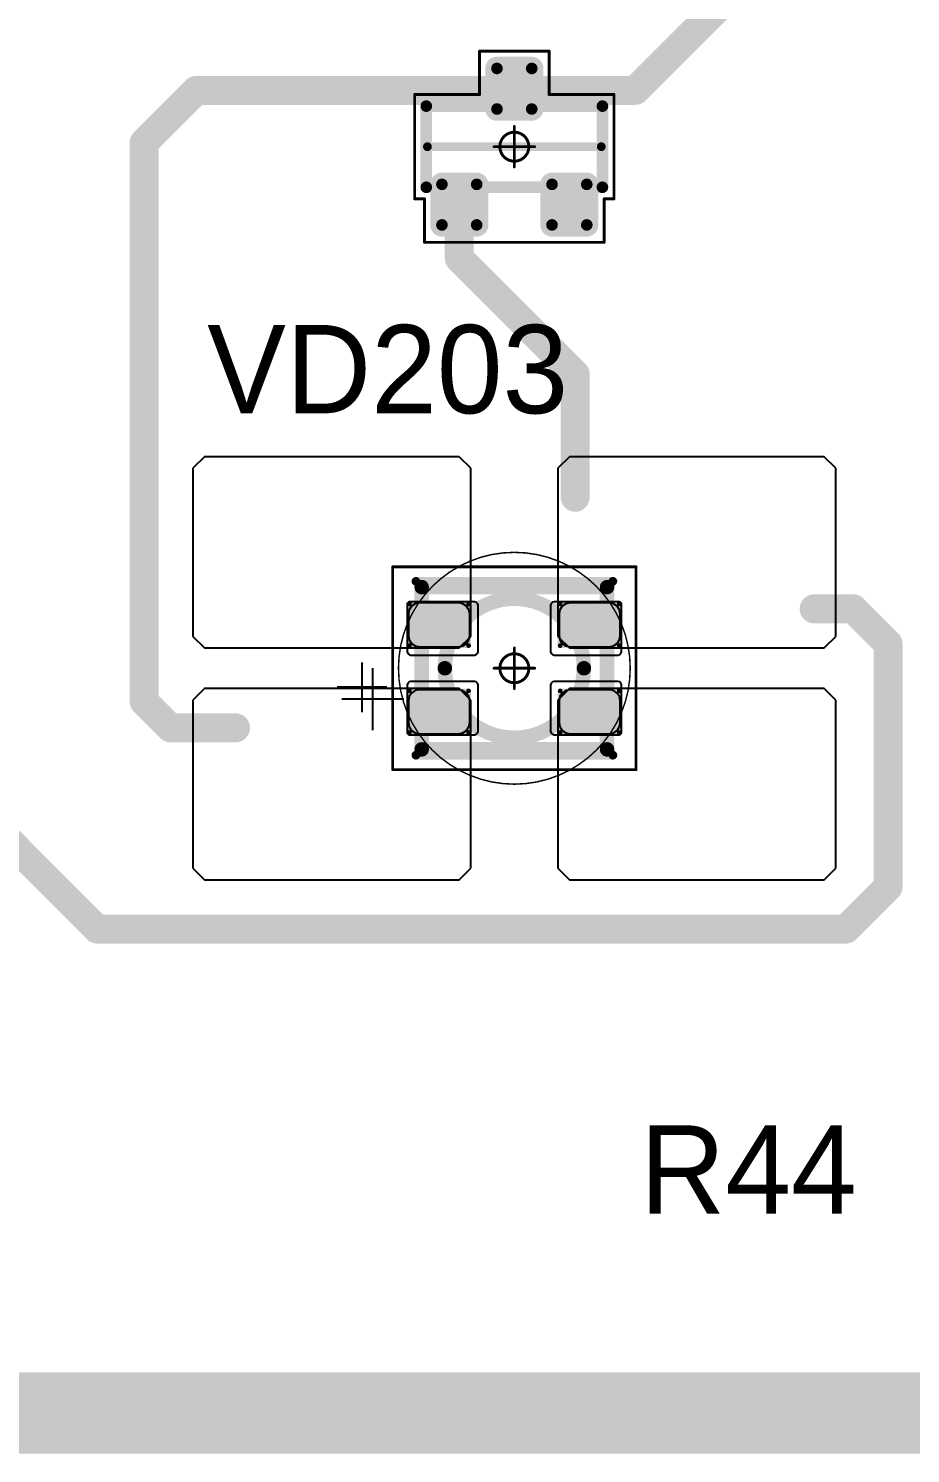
# Model space of a CAD drawing. Header units: millimetres. Extents: x 0 to 400, y 0 to 511.
# Drawn here: x 251.61 to 266.84, y 347.95 to 372.54 of the extents above; entities that cross this region are included whole.
import ezdxf

# ---------------------------------------------------------------- set-up
doc = ezdxf.new("R2010")
doc.units = ezdxf.units.MM
for name, color, linetype in [('Mechanical13', 56, 'Continuous'), ('Mechanical15', 56, 'Continuous'), ('Mechanical2', 216, 'Continuous'), ('TopLayer', 1, 'Continuous'), ('TopOverlay', 2, 'Continuous'), ('TopPaste', 8, 'Continuous'), ('TopSolder', 216, 'Continuous')]:
    doc.layers.add(name, color=color, linetype=linetype)

# ---------------------------------------------------------------- blocks, each defined once
blk = doc.blocks.new('SOT23_394')
at = {"layer": 'Mechanical13', "const_width": 0.2}
for points in [[(-0.7, 1.52), (0.7, 1.52)], [(-0.7, 1.52), (-0.7, -1.52)], [(0.7, 1.52), (0.7, -1.52)], [(-0.7, -1.52), (0.7, -1.52)]]:
    blk.add_lwpolyline(points, dxfattribs=at)
at = {"layer": 'Mechanical13', "const_width": 0.1}
for points in [[(-0.75, 1.52, 1), (-0.65, 1.52, 1)], [(-0.75, 1.52, 1), (-0.65, 1.52, 1)], [(0.65, 1.52, 1), (0.75, 1.52, 1)], [(0.65, 1.52, 1), (0.75, 1.52, 1)], [(-0.75, -1.52, 1), (-0.65, -1.52, 1)], [(-0.75, -1.52, 1), (-0.65, -1.52, 1)], [(0.65, -1.52, 1), (0.75, -1.52, 1)], [(0.65, -1.52, 1), (0.75, -1.52, 1)]]:
    blk.add_lwpolyline(points, format="xyb", close=True, dxfattribs=at)
at = {"layer": 'Mechanical15', "const_width": 0.05}
for points in [[(-0.9, 1.72), (-0.9, 1.55)], [(-0.9, 1.72), (0.9, 1.72)], [(0.9, 1.72), (0.9, 0.6)], [(-1.65, 1.55), (-1.65, -1.55)], [(-1.65, 1.55), (-0.9, 1.55)], [(0.9, 0.6), (1.65, 0.6)], [(1.65, 0.6), (1.65, -0.6)], [(0, 0.35), (0, -0.35)], [(-0.35, 0), (0.35, 0)], [(0.9, -0.6), (1.65, -0.6)], [(0.9, -0.6), (0.9, -1.72)], [(-1.65, -1.55), (-0.9, -1.55)], [(-0.9, -1.55), (-0.9, -1.72)], [(-0.9, -1.72), (0.9, -1.72)]]:
    blk.add_lwpolyline(points, dxfattribs=at)
at = {"layer": 'Mechanical15'}
for points, const_width in [([(-0.913, 1.72, 1), (-0.888, 1.72, 1)], 0.025), ([(-0.913, 1.72, 1), (-0.888, 1.72, 1)], 0.025), ([(0.888, 1.72, 1), (0.913, 1.72, 1)], 0.025), ([(0.888, 1.72, 1), (0.913, 1.72, 1)], 0.025), ([(-1.662, 1.55, 1), (-1.637, 1.55, 1)], 0.025), ([(-1.662, 1.55, 1), (-1.637, 1.55, 1)], 0.025), ([(-0.913, 1.55, 1), (-0.888, 1.55, 1)], 0.025), ([(-0.913, 1.55, 1), (-0.888, 1.55, 1)], 0.025), ([(0.888, 0.6, 1), (0.913, 0.6, 1)], 0.025), ([(0.888, 0.6, 1), (0.913, 0.6, 1)], 0.025), ([(1.637, 0.6, 1), (1.662, 0.6, 1)], 0.025), ([(1.637, 0.6, 1), (1.662, 0.6, 1)], 0.025), ([(0.25, 0, 1), (-0.25, 0, 1)], 0.05), ([(-0.012, 0.35, 1), (0.012, 0.35, 1)], 0.025), ([(-0.362, 0, 1), (-0.337, 0, 1)], 0.025), ([(-0.262, 0, 1), (-0.238, 0, 1)], 0.025), ([(0.238, 0, 1), (0.262, 0, 1)], 0.025), ([(0.337, 0, 1), (0.362, 0, 1)], 0.025), ([(-0.012, -0.35, 1), (0.012, -0.35, 1)], 0.025), ([(0.888, -0.6, 1), (0.913, -0.6, 1)], 0.025), ([(0.888, -0.6, 1), (0.913, -0.6, 1)], 0.025), ([(1.637, -0.6, 1), (1.662, -0.6, 1)], 0.025), ([(1.637, -0.6, 1), (1.662, -0.6, 1)], 0.025), ([(-1.662, -1.55, 1), (-1.637, -1.55, 1)], 0.025), ([(-1.662, -1.55, 1), (-1.637, -1.55, 1)], 0.025), ([(-0.913, -1.55, 1), (-0.888, -1.55, 1)], 0.025), ([(-0.913, -1.55, 1), (-0.888, -1.55, 1)], 0.025), ([(-0.913, -1.72, 1), (-0.888, -1.72, 1)], 0.025), ([(-0.913, -1.72, 1), (-0.888, -1.72, 1)], 0.025), ([(0.888, -1.72, 1), (0.913, -1.72, 1)], 0.025), ([(0.888, -1.72, 1), (0.913, -1.72, 1)], 0.025)]:
    blk.add_lwpolyline(points, format="xyb", close=True, dxfattribs=dict(at, const_width=const_width))
at = {"layer": 'TopLayer', "const_width": 0.1}
for points in [[(-1.4, 1.25, 1), (-1.3, 1.25, 1)], [(-0.7, 1.25, 1), (-0.6, 1.25, 1)], [(-1.4, 0.65, 1), (-1.3, 0.65, 1)], [(-0.7, 0.65, 1), (-0.6, 0.65, 1)], [(0.6, 0.3, 1), (0.7, 0.3, 1)], [(1.3, 0.3, 1), (1.4, 0.3, 1)], [(0.6, -0.3, 1), (0.7, -0.3, 1)], [(1.3, -0.3, 1), (1.4, -0.3, 1)], [(-1.4, -0.65, 1), (-1.3, -0.65, 1)], [(-0.7, -0.65, 1), (-0.6, -0.65, 1)], [(-1.4, -1.25, 1), (-1.3, -1.25, 1)], [(-0.7, -1.25, 1), (-0.6, -1.25, 1)]]:
    blk.add_lwpolyline(points, format="xyb", close=True, dxfattribs=at)
at = {"layer": 'TopLayer'}
for points in [[(-1.45, 1.25), (-1.45, 0.65), (-0.55, 1.25), (-0.55, 0.65)], [(-1.35, 1.35), (-1.35, 0.55), (-0.65, 1.35), (-0.65, 0.55)], [(0.55, 0.3), (0.55, -0.3), (1.45, 0.3), (1.45, -0.3)], [(0.65, 0.4), (0.65, -0.4), (1.35, 0.4), (1.35, -0.4)], [(-1.45, -0.65), (-1.45, -1.25), (-0.55, -0.65), (-0.55, -1.25)], [(-1.35, -0.55), (-1.35, -1.35), (-0.65, -0.55), (-0.65, -1.35)]]:
    blk.add_solid(points, dxfattribs=at)
at = {"layer": 'TopOverlay', "const_width": 0.15}
blk.add_lwpolyline([(0, 1.5), (0, -1.5)], dxfattribs=at)
at = {"layer": 'TopOverlay', "const_width": 0.075}
for points in [[(-0.038, 1.5, 1), (0.038, 1.5, 1)], [(-0.038, -1.5, 1), (0.038, -1.5, 1)]]:
    blk.add_lwpolyline(points, format="xyb", close=True, dxfattribs=at)
at = {"layer": 'TopPaste', "const_width": 0.075}
for points in [[(-1.387, 1.25, 1), (-1.313, 1.25, 1)], [(-0.687, 1.25, 1), (-0.613, 1.25, 1)], [(-1.387, 0.65, 1), (-1.313, 0.65, 1)], [(-0.687, 0.65, 1), (-0.613, 0.65, 1)], [(0.613, 0.3, 1), (0.687, 0.3, 1)], [(1.313, 0.3, 1), (1.387, 0.3, 1)], [(0.613, -0.3, 1), (0.687, -0.3, 1)], [(1.313, -0.3, 1), (1.387, -0.3, 1)], [(-1.387, -0.65, 1), (-1.313, -0.65, 1)], [(-0.687, -0.65, 1), (-0.613, -0.65, 1)], [(-1.387, -1.25, 1), (-1.313, -1.25, 1)], [(-0.687, -1.25, 1), (-0.613, -1.25, 1)]]:
    blk.add_lwpolyline(points, format="xyb", close=True, dxfattribs=at)
at = {"layer": 'TopPaste'}
for points in [[(-1.425, 1.25), (-1.425, 0.65), (-0.575, 1.25), (-0.575, 0.65)], [(-1.35, 1.325), (-1.35, 0.575), (-0.65, 1.325), (-0.65, 0.575)], [(0.575, 0.3), (0.575, -0.3), (1.425, 0.3), (1.425, -0.3)], [(0.65, 0.375), (0.65, -0.375), (1.35, 0.375), (1.35, -0.375)], [(-1.425, -0.65), (-1.425, -1.25), (-0.575, -0.65), (-0.575, -1.25)], [(-1.35, -0.575), (-1.35, -1.325), (-0.65, -0.575), (-0.65, -1.325)]]:
    blk.add_solid(points, dxfattribs=at)
at = {"layer": 'TopSolder', "const_width": 0.202}
for points in [[(-1.451, 1.25, 1), (-1.249, 1.25, 1)], [(-0.751, 1.25, 1), (-0.549, 1.25, 1)], [(-1.451, 0.65, 1), (-1.249, 0.65, 1)], [(-0.751, 0.65, 1), (-0.549, 0.65, 1)], [(0.549, 0.3, 1), (0.751, 0.3, 1)], [(1.249, 0.3, 1), (1.451, 0.3, 1)], [(0.549, -0.3, 1), (0.751, -0.3, 1)], [(1.249, -0.3, 1), (1.451, -0.3, 1)], [(-1.451, -0.65, 1), (-1.249, -0.65, 1)], [(-0.751, -0.65, 1), (-0.549, -0.65, 1)], [(-1.451, -1.25, 1), (-1.249, -1.25, 1)], [(-0.751, -1.25, 1), (-0.549, -1.25, 1)]]:
    blk.add_lwpolyline(points, format="xyb", close=True, dxfattribs=at)
at = {"layer": 'TopSolder'}
for points in [[(-1.552, 1.25), (-1.552, 0.65), (-0.448, 1.25), (-0.448, 0.65)], [(-1.35, 1.452), (-1.35, 0.448), (-0.65, 1.452), (-0.65, 0.448)], [(0.65, 0.502), (0.65, -0.502), (1.35, 0.502), (1.35, -0.502)], [(0.448, 0.3), (0.448, -0.3), (1.552, 0.3), (1.552, -0.3)], [(-1.35, -0.448), (-1.35, -1.452), (-0.65, -0.448), (-0.65, -1.452)], [(-1.552, -0.65), (-1.552, -1.25), (-0.448, -0.65), (-0.448, -1.25)]]:
    blk.add_solid(points, dxfattribs=at)
blk = doc.blocks.new('E65F_598')
at = {"layer": 'Mechanical13'}
for p, q in [((2.441, 1.071), (2.441, 0)), ((1.905, 0.536), (2.976, 0.536))]:
    blk.add_line(p, q, dxfattribs=at)
at = {"layer": 'Mechanical13', "const_width": 0.25}
for points in [[(-1.6, 1.4), (-1.6, -1.4)], [(1.6, 1.4), (-1.6, 1.4)], [(1.6, 1.4), (1.6, -1.4)], [(1.6, -1.4), (-1.6, -1.4)]]:
    blk.add_lwpolyline(points, dxfattribs=at)
at = {"layer": 'Mechanical13'}
for points, const_width in [([(-1.663, 1.4, 1), (-1.538, 1.4, 1)], 0.125), ([(-1.663, 1.4, 1), (-1.538, 1.4, 1)], 0.125), ([(1.537, 1.4, 1), (1.662, 1.4, 1)], 0.125), ([(1.537, 1.4, 1), (1.662, 1.4, 1)], 0.125), ([(1.2, 0, 1), (-1.2, 0, 1)], 0.25), ([(-1.263, 0, 1), (-1.138, 0, 1)], 0.125), ([(1.137, 0, 1), (1.262, 0, 1)], 0.125), ([(-1.663, -1.4, 1), (-1.538, -1.4, 1)], 0.125), ([(-1.663, -1.4, 1), (-1.538, -1.4, 1)], 0.125), ([(1.537, -1.4, 1), (1.662, -1.4, 1)], 0.125), ([(1.537, -1.4, 1), (1.662, -1.4, 1)], 0.125)]:
    blk.add_lwpolyline(points, format="xyb", close=True, dxfattribs=dict(at, const_width=const_width))
at = {"layer": 'Mechanical15', "const_width": 0.05}
for points in [[(2.1, 1.75), (-2.1, 1.75)], [(-2.1, 1.75), (-2.1, -1.75)], [(2.1, 1.75), (2.1, -1.75)], [(0, 0.35), (0, -0.35)], [(0, 0.35), (0, -0.35)], [(0.35, 0), (-0.35, 0)], [(0.35, 0), (-0.35, 0)], [(2.1, -1.75), (-2.1, -1.75)]]:
    blk.add_lwpolyline(points, dxfattribs=at)
at = {"layer": 'Mechanical15'}
for points, const_width in [([(-2.113, 1.75, 1), (-2.088, 1.75, 1)], 0.025), ([(-2.113, 1.75, 1), (-2.088, 1.75, 1)], 0.025), ([(2.087, 1.75, 1), (2.112, 1.75, 1)], 0.025), ([(2.087, 1.75, 1), (2.112, 1.75, 1)], 0.025), ([(0.25, 0, 1), (-0.25, 0, 1)], 0.05), ([(0.25, 0, 1), (-0.25, 0, 1)], 0.05), ([(-0.013, 0.35, 1), (0.012, 0.35, 1)], 0.025), ([(-0.013, 0.35, 1), (0.012, 0.35, 1)], 0.025), ([(-0.363, 0, 1), (-0.338, 0, 1)], 0.025), ([(-0.363, 0, 1), (-0.338, 0, 1)], 0.025), ([(-0.263, 0, 1), (-0.238, 0, 1)], 0.025), ([(-0.263, 0, 1), (-0.238, 0, 1)], 0.025), ([(0.237, 0, 1), (0.262, 0, 1)], 0.025), ([(0.237, 0, 1), (0.262, 0, 1)], 0.025), ([(0.337, 0, 1), (0.362, 0, 1)], 0.025), ([(0.337, 0, 1), (0.362, 0, 1)], 0.025), ([(-0.013, -0.35, 1), (0.012, -0.35, 1)], 0.025), ([(-0.013, -0.35, 1), (0.012, -0.35, 1)], 0.025), ([(-2.113, -1.75, 1), (-2.088, -1.75, 1)], 0.025), ([(-2.113, -1.75, 1), (-2.088, -1.75, 1)], 0.025), ([(2.087, -1.75, 1), (2.112, -1.75, 1)], 0.025), ([(2.087, -1.75, 1), (2.112, -1.75, 1)], 0.025)]:
    blk.add_lwpolyline(points, format="xyb", close=True, dxfattribs=dict(at, const_width=const_width))
at = {"layer": 'TopLayer'}
for p, q in [((-5.35, 3.65), (-5.55, 3.45)), ((-5.55, 3.45), (-5.55, 3.45)), ((-5.55, 3.45), (-5.55, 0.55)), ((-0.95, 3.65), (-5.35, 3.65)), ((-5.35, 3.65), (-5.35, 3.65)), ((-0.75, 3.45), (-0.95, 3.65)), ((-0.75, 0.55), (-0.75, 3.45)), ((0.95, 3.65), (0.75, 3.45)), ((0.75, 3.45), (0.75, 3.45)), ((0.75, 3.45), (0.75, 0.55)), ((5.35, 3.65), (0.95, 3.65)), ((0.95, 3.65), (0.95, 3.65)), ((5.55, 3.45), (5.35, 3.65)), ((5.55, 0.55), (5.55, 3.45)), ((-5.55, 0.55), (-5.35, 0.35)), ((-0.95, 0.35), (-0.75, 0.55)), ((0.75, 0.55), (0.95, 0.35)), ((5.35, 0.35), (5.55, 0.55)), ((-5.35, 0.35), (-0.95, 0.35)), ((0.95, 0.35), (5.35, 0.35)), ((-5.35, -0.35), (-5.55, -0.55)), ((-0.95, -0.35), (-5.35, -0.35)), ((-5.35, -0.35), (-5.35, -0.35)), ((-0.75, -0.55), (-0.95, -0.35)), ((0.95, -0.35), (0.75, -0.55)), ((5.35, -0.35), (0.95, -0.35)), ((0.95, -0.35), (0.95, -0.35)), ((5.55, -0.55), (5.35, -0.35)), ((-5.55, -0.55), (-5.55, -0.55)), ((-5.55, -0.55), (-5.55, -3.45)), ((-0.75, -3.45), (-0.75, -0.55)), ((0.75, -0.55), (0.75, -0.55)), ((0.75, -0.55), (0.75, -3.45)), ((5.55, -3.45), (5.55, -0.55)), ((-5.55, -3.45), (-5.35, -3.65)), ((-5.35, -3.65), (-0.95, -3.65)), ((-0.95, -3.65), (-0.75, -3.45)), ((0.75, -3.45), (0.95, -3.65)), ((0.95, -3.65), (5.35, -3.65)), ((5.35, -3.65), (5.55, -3.45))]:
    blk.add_line(p, q, dxfattribs=at)
at = {"layer": 'TopLayer', "const_width": 0.04}
for points in [[(-1.83, 1.11, 1), (-1.79, 1.11, 1)], [(-0.81, 1.11, 1), (-0.77, 1.11, 1)], [(0.77, 1.11, 1), (0.81, 1.11, 1)], [(1.79, 1.11, 1), (1.83, 1.11, 1)], [(-1.83, 0.39, 1), (-1.79, 0.39, 1)], [(-0.81, 0.39, 1), (-0.77, 0.39, 1)], [(0.77, 0.39, 1), (0.81, 0.39, 1)], [(1.79, 0.39, 1), (1.83, 0.39, 1)], [(-1.83, -0.39, 1), (-1.79, -0.39, 1)], [(-0.81, -0.39, 1), (-0.77, -0.39, 1)], [(0.77, -0.39, 1), (0.81, -0.39, 1)], [(1.79, -0.39, 1), (1.83, -0.39, 1)], [(-1.83, -1.11, 1), (-1.79, -1.11, 1)], [(-0.81, -1.11, 1), (-0.77, -1.11, 1)], [(0.77, -1.11, 1), (0.81, -1.11, 1)], [(1.79, -1.11, 1), (1.83, -1.11, 1)]]:
    blk.add_lwpolyline(points, format="xyb", close=True, dxfattribs=at)
at = {"layer": 'TopLayer'}
for points in [[(-1.85, 1.11), (-1.85, 0.39), (-0.75, 1.11), (-0.75, 0.39)], [(-1.81, 1.15), (-1.81, 0.35), (-0.79, 1.15), (-0.79, 0.35)], [(0.75, 1.11), (0.75, 0.39), (1.85, 1.11), (1.85, 0.39)], [(0.79, 1.15), (0.79, 0.35), (1.81, 1.15), (1.81, 0.35)], [(-1.85, -0.39), (-1.85, -1.11), (-0.75, -0.39), (-0.75, -1.11)], [(-1.81, -0.35), (-1.81, -1.15), (-0.79, -0.35), (-0.79, -1.15)], [(0.75, -0.39), (0.75, -1.11), (1.85, -0.39), (1.85, -1.11)], [(0.79, -0.35), (0.79, -1.15), (1.81, -0.35), (1.81, -1.15)]]:
    blk.add_solid(points, dxfattribs=at)
at = {"layer": 'TopOverlay'}
for p, q in [((2.628, 0.757), (2.628, -0.1)), ((2.2, 0.328), (3.057, 0.328))]:
    blk.add_line(p, q, dxfattribs=at)
at = {"layer": 'TopOverlay', "const_width": 0.15}
for points in [[(1.7, 1.5), (-1.7, 1.5)], [(1.7, -1.5), (-1.7, -1.5)]]:
    blk.add_lwpolyline(points, dxfattribs=at)
at = {"layer": 'TopOverlay', "const_width": 0.075}
for points in [[(-1.738, 1.5, 1), (-1.663, 1.5, 1)], [(1.662, 1.5, 1), (1.737, 1.5, 1)], [(-1.738, -1.5, 1), (-1.663, -1.5, 1)], [(1.662, -1.5, 1), (1.737, -1.5, 1)]]:
    blk.add_lwpolyline(points, format="xyb", close=True, dxfattribs=at)
at = {"layer": 'TopPaste'}
for p, q in [((-1.814, 1.011), (-1.829, 0.938)), ((-1.773, 1.073), (-1.814, 1.011)), ((-1.711, 1.114), (-1.773, 1.073)), ((-1.638, 1.129), (-1.711, 1.114)), ((-0.963, 1.129), (-1.638, 1.129)), ((-0.889, 1.114), (-0.963, 1.129)), ((-0.827, 1.073), (-0.889, 1.114)), ((-0.786, 1.011), (-0.827, 1.073)), ((-0.771, 0.938), (-0.786, 1.011)), ((0.786, 1.011), (0.771, 0.938)), ((0.827, 1.073), (0.786, 1.011)), ((0.889, 1.114), (0.827, 1.073)), ((0.962, 1.129), (0.889, 1.114)), ((1.637, 1.129), (0.962, 1.129)), ((1.711, 1.114), (1.637, 1.129)), ((1.773, 1.073), (1.711, 1.114)), ((1.814, 1.011), (1.773, 1.073)), ((1.829, 0.938), (1.814, 1.011)), ((-1.829, 0.938), (-1.829, 0.563)), ((-0.771, 0.563), (-0.771, 0.938)), ((0.771, 0.938), (0.771, 0.563)), ((1.829, 0.563), (1.829, 0.938)), ((-1.829, 0.563), (-1.814, 0.489)), ((-0.786, 0.489), (-0.771, 0.563)), ((0.771, 0.563), (0.786, 0.489)), ((1.814, 0.489), (1.829, 0.563)), ((-1.814, 0.489), (-1.773, 0.427)), ((-1.773, 0.427), (-1.711, 0.386)), ((-1.711, 0.386), (-1.638, 0.371)), ((-1.638, 0.371), (-0.963, 0.371)), ((-0.963, 0.371), (-0.889, 0.386)), ((-0.889, 0.386), (-0.827, 0.427)), ((-0.827, 0.427), (-0.786, 0.489)), ((0.786, 0.489), (0.827, 0.427)), ((0.827, 0.427), (0.889, 0.386)), ((0.889, 0.386), (0.962, 0.371)), ((0.962, 0.371), (1.637, 0.371)), ((1.637, 0.371), (1.711, 0.386)), ((1.711, 0.386), (1.773, 0.427)), ((1.773, 0.427), (1.814, 0.489)), ((-1.814, -0.489), (-1.829, -0.563)), ((-1.773, -0.427), (-1.814, -0.489)), ((-1.711, -0.386), (-1.773, -0.427)), ((-1.638, -0.371), (-1.711, -0.386)), ((-0.963, -0.371), (-1.638, -0.371)), ((-0.889, -0.386), (-0.963, -0.371)), ((-0.827, -0.427), (-0.889, -0.386)), ((-0.786, -0.489), (-0.827, -0.427)), ((-0.771, -0.563), (-0.786, -0.489)), ((0.786, -0.489), (0.771, -0.563)), ((0.827, -0.427), (0.786, -0.489)), ((0.889, -0.386), (0.827, -0.427)), ((0.962, -0.371), (0.889, -0.386)), ((1.637, -0.371), (0.962, -0.371)), ((1.711, -0.386), (1.637, -0.371)), ((1.773, -0.427), (1.711, -0.386)), ((1.814, -0.489), (1.773, -0.427)), ((1.829, -0.563), (1.814, -0.489)), ((-1.829, -0.563), (-1.829, -0.938)), ((-0.771, -0.938), (-0.771, -0.563)), ((0.771, -0.563), (0.771, -0.938)), ((1.829, -0.938), (1.829, -0.563)), ((-1.829, -0.938), (-1.814, -1.011)), ((-0.786, -1.011), (-0.771, -0.938)), ((0.771, -0.938), (0.786, -1.011)), ((1.814, -1.011), (1.829, -0.938)), ((-1.814, -1.011), (-1.773, -1.073)), ((-1.773, -1.073), (-1.711, -1.114)), ((-1.711, -1.114), (-1.638, -1.129)), ((-1.638, -1.129), (-0.963, -1.129)), ((-0.963, -1.129), (-0.889, -1.114)), ((-0.889, -1.114), (-0.827, -1.073)), ((-0.827, -1.073), (-0.786, -1.011)), ((0.786, -1.011), (0.827, -1.073)), ((0.827, -1.073), (0.889, -1.114)), ((0.889, -1.114), (0.962, -1.129)), ((0.962, -1.129), (1.637, -1.129)), ((1.637, -1.129), (1.711, -1.114)), ((1.711, -1.114), (1.773, -1.073)), ((1.773, -1.073), (1.814, -1.011))]:
    blk.add_line(p, q, dxfattribs=at)
at = {"layer": 'TopSolder'}
for p, q in [((-1.842, 1.129), (-1.85, 1.111)), ((-1.85, 1.111), (-1.85, 1.101)), ((-1.85, 1.101), (-1.85, 1.101)), ((-1.85, 1.101), (-1.85, 0.301)), ((-1.828, 1.143), (-1.842, 1.129)), ((-1.81, 1.151), (-1.828, 1.143)), ((-1.8, 1.151), (-1.81, 1.151)), ((-0.7, 1.151), (-1.8, 1.151)), ((-0.685, 1.151), (-0.7, 1.151)), ((-0.7, 1.151), (-0.7, 1.151)), ((-0.658, 1.139), (-0.685, 1.151)), ((-0.636, 1.118), (-0.658, 1.139)), ((-0.625, 1.09), (-0.636, 1.118)), ((-0.625, 1.076), (-0.625, 1.09)), ((-0.625, 0.301), (-0.625, 1.076)), ((0.636, 1.118), (0.625, 1.09)), ((0.625, 1.09), (0.625, 1.076)), ((0.625, 1.076), (0.625, 1.076)), ((0.625, 1.076), (0.625, 0.301)), ((0.657, 1.139), (0.636, 1.118)), ((0.685, 1.151), (0.657, 1.139)), ((0.7, 1.151), (0.685, 1.151)), ((1.8, 1.151), (0.7, 1.151)), ((1.81, 1.151), (1.8, 1.151)), ((1.8, 1.151), (1.8, 1.151)), ((1.828, 1.143), (1.81, 1.151)), ((1.842, 1.129), (1.828, 1.143)), ((1.85, 1.111), (1.842, 1.129)), ((1.85, 1.101), (1.85, 1.111)), ((1.85, 0.301), (1.85, 1.101)), ((-1.85, 0.301), (-1.85, 0.286)), ((-1.85, 0.286), (-1.839, 0.258)), ((-1.839, 0.258), (-1.818, 0.237)), ((-0.658, 0.237), (-0.636, 0.258)), ((-0.636, 0.258), (-0.625, 0.286)), ((-0.625, 0.286), (-0.625, 0.301)), ((-0.625, 0.301), (-0.625, 0.301)), ((0.625, 0.301), (0.625, 0.286)), ((0.625, 0.286), (0.636, 0.258)), ((0.636, 0.258), (0.657, 0.237)), ((1.817, 0.237), (1.839, 0.258)), ((1.839, 0.258), (1.85, 0.286)), ((1.85, 0.286), (1.85, 0.301)), ((1.85, 0.301), (1.85, 0.301)), ((-1.818, 0.237), (-1.79, 0.226)), ((-1.79, 0.226), (-1.775, 0.226)), ((-1.775, 0.226), (-1.775, 0.226)), ((-1.775, 0.226), (-0.7, 0.226)), ((-0.7, 0.226), (-0.685, 0.226)), ((-0.685, 0.226), (-0.658, 0.237)), ((0.657, 0.237), (0.685, 0.226)), ((0.685, 0.226), (0.7, 0.226)), ((0.7, 0.226), (0.7, 0.226)), ((0.7, 0.226), (1.775, 0.226)), ((1.775, 0.226), (1.79, 0.226)), ((1.79, 0.226), (1.817, 0.237)), ((-1.818, -0.236), (-1.839, -0.257)), ((-1.79, -0.224), (-1.818, -0.236)), ((-1.775, -0.224), (-1.79, -0.224)), ((-0.7, -0.224), (-1.775, -0.224)), ((-0.685, -0.224), (-0.7, -0.224)), ((-0.7, -0.224), (-0.7, -0.224)), ((-0.658, -0.236), (-0.685, -0.224)), ((-0.636, -0.257), (-0.658, -0.236)), ((0.657, -0.236), (0.636, -0.257)), ((0.685, -0.224), (0.657, -0.236)), ((0.7, -0.224), (0.685, -0.224)), ((1.775, -0.224), (0.7, -0.224)), ((1.79, -0.224), (1.775, -0.224)), ((1.775, -0.224), (1.775, -0.224)), ((1.817, -0.236), (1.79, -0.224)), ((1.839, -0.257), (1.817, -0.236)), ((-1.839, -0.257), (-1.85, -0.285)), ((-1.85, -0.285), (-1.85, -0.299)), ((-1.85, -0.299), (-1.85, -0.299)), ((-1.85, -0.299), (-1.85, -1.099)), ((-0.625, -0.285), (-0.636, -0.257)), ((-0.625, -0.299), (-0.625, -0.285)), ((-0.625, -1.074), (-0.625, -0.299)), ((0.636, -0.257), (0.625, -0.285)), ((0.625, -0.285), (0.625, -0.299)), ((0.625, -0.299), (0.625, -0.299)), ((0.625, -0.299), (0.625, -1.074)), ((1.85, -0.285), (1.839, -0.257)), ((1.85, -0.299), (1.85, -0.285)), ((1.85, -1.099), (1.85, -0.299)), ((-1.85, -1.099), (-1.85, -1.109)), ((-1.85, -1.109), (-1.842, -1.128)), ((-1.842, -1.128), (-1.828, -1.142)), ((-1.828, -1.142), (-1.81, -1.149)), ((-1.81, -1.149), (-1.8, -1.149)), ((-1.8, -1.149), (-0.7, -1.149)), ((-1.8, -1.149), (-1.8, -1.149)), ((-0.7, -1.149), (-0.685, -1.149)), ((-0.685, -1.149), (-0.658, -1.138)), ((-0.658, -1.138), (-0.636, -1.117)), ((-0.636, -1.117), (-0.625, -1.089)), ((-0.625, -1.089), (-0.625, -1.074)), ((-0.625, -1.074), (-0.625, -1.074)), ((0.625, -1.074), (0.625, -1.089)), ((0.625, -1.089), (0.636, -1.117)), ((0.636, -1.117), (0.657, -1.138)), ((0.657, -1.138), (0.685, -1.149)), ((0.685, -1.149), (0.7, -1.149)), ((0.7, -1.149), (1.8, -1.149)), ((0.7, -1.149), (0.7, -1.149)), ((1.8, -1.149), (1.81, -1.149)), ((1.81, -1.149), (1.828, -1.142)), ((1.828, -1.142), (1.842, -1.128)), ((1.842, -1.128), (1.85, -1.109)), ((1.85, -1.109), (1.85, -1.099)), ((1.85, -1.099), (1.85, -1.099))]:
    blk.add_line(p, q, dxfattribs=at)

msp = doc.modelspace()

# ---------------------------------------------------------------- linework, layer by layer
at = {"layer": 'Mechanical2'}
for points, const_width in [([(262, 361.5, 1), (258, 361.5, 1)], 0.0254), ([(260, 363.5, 1), (260, 363.5, 1)], 0.0005), ([(257.994, 361.5, 1), (258.006, 361.5, 1)], 0.0127), ([(258, 361.5, 1), (258, 361.5, 1)], 0.0005), ([(261.994, 361.5, 1), (262.006, 361.5, 1)], 0.0127), ([(262, 361.5, 1), (262, 361.5, 1)], 0.0005), ([(260, 359.5, 1), (260, 359.5, 1)], 0.0005)]:
    msp.add_lwpolyline(points, format="xyb", close=True, dxfattribs=dict(at, const_width=const_width))
at = {"layer": 'Mechanical2', "const_width": 0.001}
for points in [[(260, 359.5), (260, 363.5)], [(258, 361.5), (262, 361.5)]]:
    msp.add_lwpolyline(points, dxfattribs=at)
at = {"layer": 'TopLayer'}
for points, const_width in [([(262.088, 371.472), (266.238, 375.622)], 0.5), ([(253.612, 370.572), (254.512, 371.472)], 0.5), ([(254.512, 371.472), (259.912, 371.472)], 0.5), ([(259.912, 371.472), (262.088, 371.472)], 0.5), ([(253.612, 362.247), (253.612, 370.572)], 0.5), ([(259.05, 368.575), (259.05, 369.5)], 0.5), ([(259.05, 368.575), (261.05, 366.575)], 0.5), ([(261.05, 364.45), (261.05, 366.575)], 0.5), ([(265.175, 362.525), (265.85, 362.525)], 0.5), ([(265.85, 362.525), (266.45, 361.925)], 0.5), ([(253.612, 360.922), (253.612, 362.247)], 0.5), ([(266.45, 357.725), (266.45, 361.925)], 0.5), ([(253.612, 360.922), (254.062, 360.472)], 0.5), ([(254.062, 360.472), (255.187, 360.472)], 0.5), ([(251.025, 358.775), (252.8, 357)], 0.5), ([(265.725, 357), (266.45, 357.725)], 0.5), ([(252.8, 357), (265.725, 357)], 0.5), ([(248.425, 348.65), (268.125, 348.65)], 1.4)]:
    msp.add_lwpolyline(points, dxfattribs=dict(at, const_width=const_width))
at = {"layer": 'TopLayer', "const_width": 0.25}
for points in [[(254.387, 371.472, 1), (254.637, 371.472, 1)], [(254.387, 371.472, 1), (254.637, 371.472, 1)], [(259.787, 371.472, 1), (260.037, 371.472, 1)], [(259.787, 371.472, 1), (260.037, 371.472, 1)], [(261.963, 371.472, 1), (262.213, 371.472, 1)], [(261.963, 371.472, 1), (262.213, 371.472, 1)], [(253.487, 370.572, 1), (253.737, 370.572, 1)], [(253.487, 370.572, 1), (253.737, 370.572, 1)], [(258.925, 369.5, 1), (259.175, 369.5, 1)], [(258.925, 368.575, 1), (259.175, 368.575, 1)], [(258.925, 368.575, 1), (259.175, 368.575, 1)], [(260.925, 366.575, 1), (261.175, 366.575, 1)], [(260.925, 366.575, 1), (261.175, 366.575, 1)], [(260.925, 364.45, 1), (261.175, 364.45, 1)], [(265.05, 362.525, 1), (265.3, 362.525, 1)], [(265.725, 362.525, 1), (265.975, 362.525, 1)], [(265.725, 362.525, 1), (265.975, 362.525, 1)], [(253.487, 362.247, 1), (253.737, 362.247, 1)], [(253.487, 362.247, 1), (253.737, 362.247, 1)], [(266.325, 361.925, 1), (266.575, 361.925, 1)], [(266.325, 361.925, 1), (266.575, 361.925, 1)], [(253.487, 360.922, 1), (253.737, 360.922, 1)], [(253.487, 360.922, 1), (253.737, 360.922, 1)], [(253.937, 360.472, 1), (254.187, 360.472, 1)], [(253.937, 360.472, 1), (254.187, 360.472, 1)], [(255.062, 360.472, 1), (255.312, 360.472, 1)], [(266.325, 357.725, 1), (266.575, 357.725, 1)], [(266.325, 357.725, 1), (266.575, 357.725, 1)], [(252.675, 357, 1), (252.925, 357, 1)], [(252.675, 357, 1), (252.925, 357, 1)], [(265.6, 357, 1), (265.85, 357, 1)], [(265.6, 357, 1), (265.85, 357, 1)]]:
    msp.add_lwpolyline(points, format="xyb", close=True, dxfattribs=at)

# ---------------------------------------------------------------- block references
for name, p, rotation in [('SOT23_394', (260, 370.5), 90), ('E65F_598', (260, 361.5), 180)]:
    msp.add_blockref(name, p, dxfattribs=dict(rotation=rotation))

# ---------------------------------------------------------------- texts
at = {"layer": 'TopOverlay'}
for s, p in [('VD203', (254.698, 365.9)), ('R44', (262.169, 352.088))]:
    msp.add_text(s, height=1.524, dxfattribs=at).set_placement(p)

doc.saveas('drawing.dxf')
